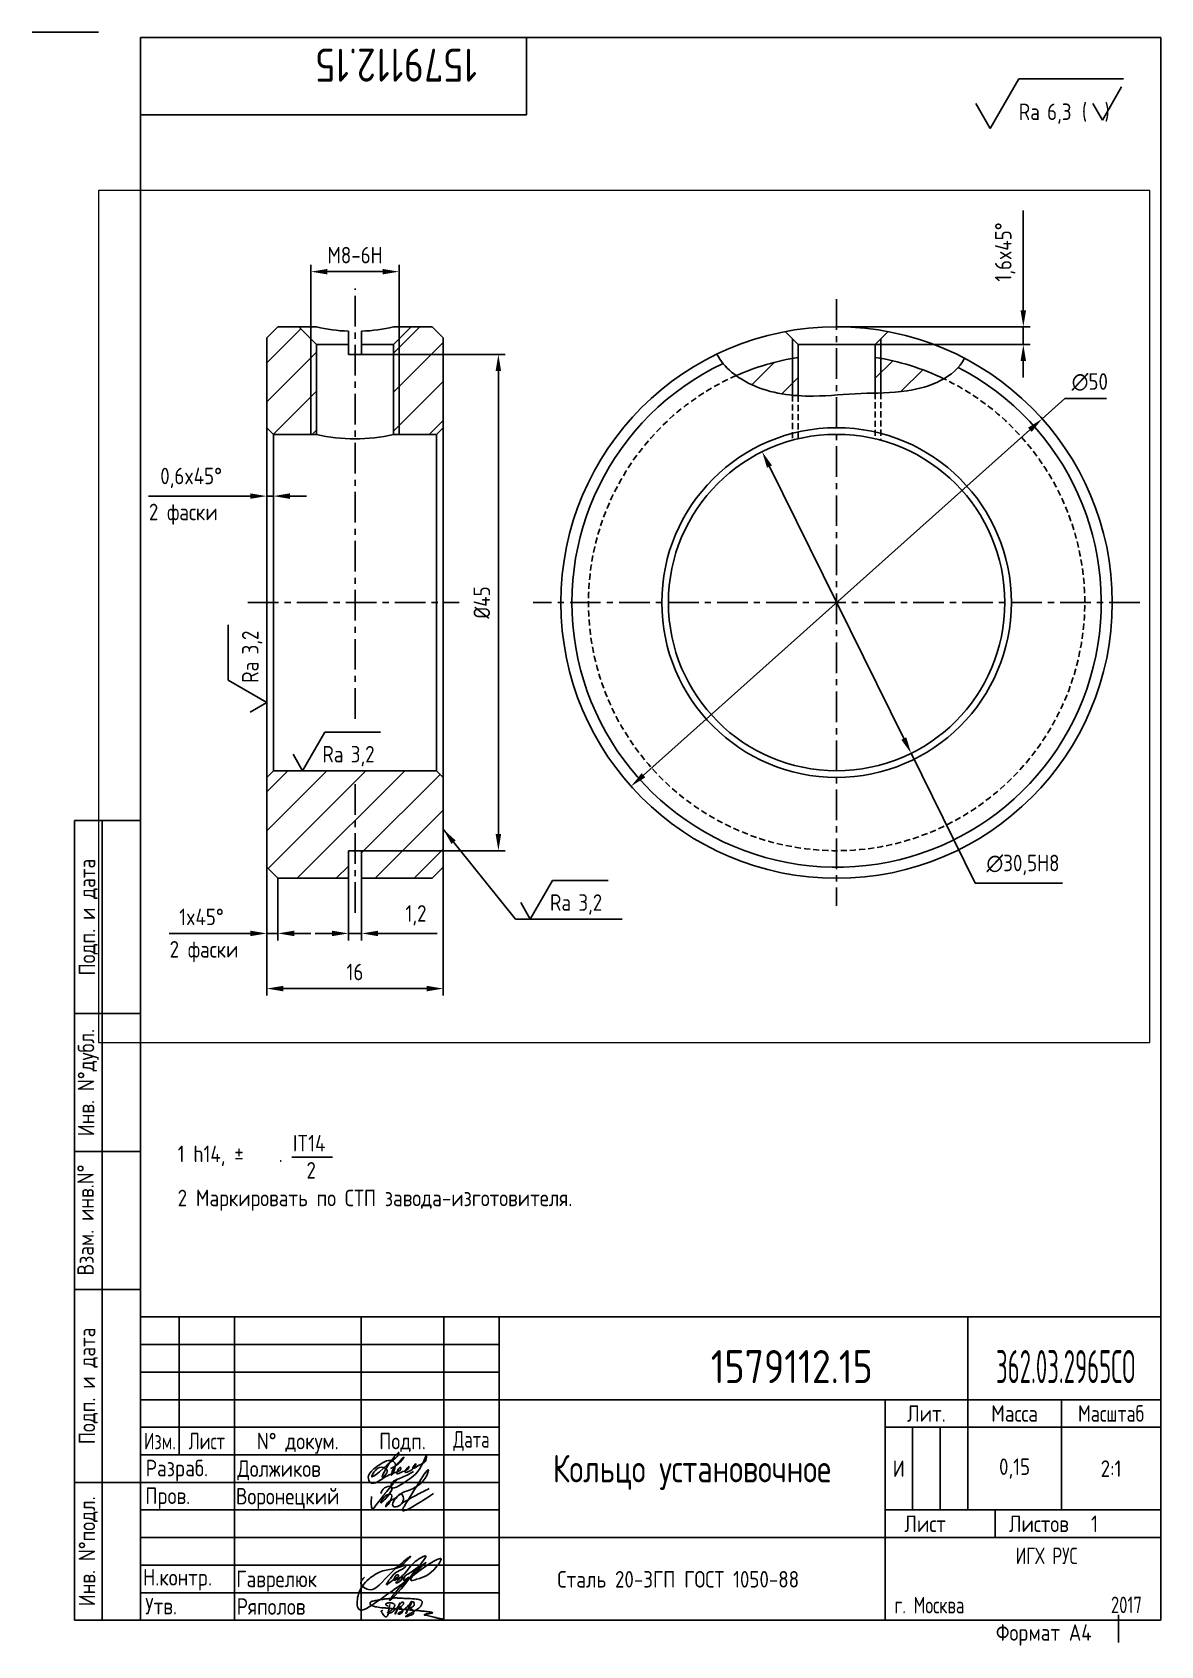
# Paper-space layout 'A4' of a CAD drawing. Header units: millimetres. Extents: x 8 to 213, y -1 to 292.
# The model-space entities are those that its viewports show. They can reach past a viewport. Long polylines and large blocks are cut down to what shows.
import ezdxf
from ezdxf.enums import TextEntityAlignment as Align

# ---------------------------------------------------------------- set-up
doc = ezdxf.new("R2010")
doc.units = ezdxf.units.MM
doc.header["$LTSCALE"] = 0.7
doc.linetypes.add('CENTER', pattern=[50.8, 31.75, -6.35, 6.35, -6.35])
doc.linetypes.add('HIDDEN', pattern=[9.525, 6.35, -3.175])
for name, color, linetype in [('Bord', 1, 'Continuous'), ('Cen', 5, 'CENTER'), ('Cont', 6, 'Continuous'), ('Dim', 7, 'Continuous'), ('Hatch', 2, 'Continuous'), ('Hide', 2, 'HIDDEN'), ('Text', 3, 'Continuous'), ('Textb', 6, 'Continuous'), ('TEXTRUS', 3, 'Continuous')]:
    doc.layers.add(name, color=color, linetype=linetype)
doc.styles.add('Style1', font='romans.shx', dxfattribs={"width": 0.8})
doc.dimstyles.new('Lin05', dxfattribs={"dimscale": 0.5, "dimtxt": 3, "dimasz": 3, "dimexe": 1.25, "dimexo": 0, "dimgap": 1.5, "dimtad": 1, "dimtoh": 1, "dimdec": 1, "dimtxsty": 'Style1', "dimcen": 2.5, "dimclrt": 3, "dimadec": 0, "dimazin": 0, "dimtfac": 1, "dimtdec": 1, "dimtmove": 0, "dimatfit": 2, "dimldrblk": 'DOT', "dimfxl": 1, "dimarcsym": 0})
doc.dimstyles.new('LIN2_1', dxfattribs={"dimscale": 0.5, "dimtxt": 3, "dimasz": 3, "dimexe": 1.25, "dimexo": 0, "dimgap": 1.5, "dimtad": 1, "dimdec": 1, "dimtxsty": 'Style1', "dimcen": 2.5, "dimclrt": 3, "dimadec": 0, "dimazin": 0, "dimtfac": 1, "dimtdec": 1, "dimtmove": 0, "dimatfit": 3, "dimfxl": 1, "dimarcsym": 0})
pattern_1 = [(45, (96.94, 1.8462), (-1.767767, 1.767767), [])]

# ---------------------------------------------------------------- blocks, each defined once
blk = doc.blocks.new('A$C314368CF')
at = {"layer": 'Text'}
for q in [(7.18, 6), (1.98, 3)]:
    blk.add_line((3.72, 0), q, dxfattribs=at)
at = {"layer": 'Text', "style": 'Style1', "width": 0.8}
blk.add_text('(  )', height=3, dxfattribs=at).set_placement((0, 0))
blk = doc.blocks.new('sherISO_19')
at = {"layer": 'Cont'}
for p, q in [((-30.94, -16.46), (-25.74, -7.46)), ((-25.74, -7.46), (-6.73, -7.46)), ((-30.94, -16.46), (-33.54, -11.96))]:
    blk.add_line(p, q, dxfattribs=at)
blk.add_blockref('A$C314368CF', (-14.3, -14.96))
at = {"layer": 'Textb', "style": 'Style1', "width": 0.8}
blk.add_text('Ra', height=3, dxfattribs=at).set_placement((-25.74, -14.96))
blk.add_attdef('3,2', (-20.6, -14.96), '', height=3, dxfattribs=at)
blk = doc.blocks.new('A4')
at = {"layer": 'Bord'}
for p, q in [((20, 55), (85, 55)), ((20, 50), (85, 50)), ((20, 45), (85, 45)), ((160, 40), (160, 25)), ((165, 40), (165, 25)), ((20, 30), (85, 30)), ((20, 25), (85, 25)), ((20, 20), (85, 20)), ((20, 15), (85, 15)), ((20, 10), (85, 10))]:
    blk.add_line(p, q, dxfattribs=at)
at = {"layer": 'Cont'}
for p, q in [((205, 292), (20, 292)), ((20, 292), (20, 5)), ((90, 278), (90, 292)), ((205, 292), (205, 5)), ((20, 278), (90, 278)), ((8, 5), (8, 150)), ((8, 150), (20, 150)), ((13, 5), (13, 150)), ((8, 115), (20, 115)), ((20, 90), (8, 90)), ((20, 65), (8, 65)), ((205, 60), (20, 60)), ((20, 60), (205, 60)), ((27, 60), (27, 35)), ((37, 60), (37, 5)), ((60, 5), (60, 60)), ((75, 60), (75, 5)), ((85, 5), (85, 60)), ((170, 60), (170, 25)), ((85, 45), (205, 45)), ((155, 5), (155, 45)), ((187, 25), (187, 45)), ((20, 40), (85, 40)), ((205, 40), (155, 40)), ((85, 35), (20, 35)), ((20, 30), (8, 30)), ((155, 25), (205, 25)), ((175, 25), (175, 20)), ((205, 20), (85, 20)), ((20, 5), (8, 5)), ((205, 5), (20, 5))]:
    blk.add_line(p, q, dxfattribs=at)
at = {"layer": 'Text', "style": 'Style1', "width": 0.8}
for s, p in [('Подп. и дата', (10.5, 132.5)), ('Инв. N%%dдубл.', (10.5, 102.5)), ('Взам. инв.N%%d ', (10, 78.38)), ('Подп. и дата', (10.5, 47.5)), ('Инв. N%%dподл.', (10.5, 17.5))]:
    blk.add_text(s, height=3, rotation=90, dxfattribs=at).set_placement(p, align=Align.MIDDLE)
at = {"layer": 'Text', "style": 'Style1'}
for s, width, p in [('Лит.', 0.8, (162.5, 42.5)), ('Масса', 0.8, (178.5, 42.5)), ('Масштаб', 0.75, (196, 42.5)), ('Изм.', 0.7, (23.5, 37.5)), ('Лист', 0.7, (32, 37.5)), ('N%%d докум.', 0.8, (48.5, 37.5)), ('Подп.', 0.8, (67.5, 37.5)), ('Лист', 0.8, (162.27, 22.5)), ('Листов', 0.8, (182.9, 22.5))]:
    blk.add_text(s, height=3, dxfattribs=dict(at, width=width)).set_placement(p, align=Align.MIDDLE_CENTER)
at = {"layer": 'Text', "style": 'Style1', "width": 0.7}
for s, p in [('Дата', (80, 37.5)), ('ИГХ РУС', (184.32, 16.69))]:
    blk.add_text(s, height=3, dxfattribs=at).set_placement(p, align=Align.MIDDLE)
at = {"layer": 'Text', "style": 'Style1'}
for s, width, p in [('Разpаб.', 0.8, (20.92, 31.1)), ('Пpов.', 0.8, (20.84, 26.08)), ('Н.контp.', 0.8, (20.44, 11.3)), ('Утв.', 0.8, (20.84, 6.06)), ('г. Москва', 0.7, (156.71, 6.25)), ('Фоpмат А4', 0.8, (175.11, 1.29))]:
    blk.add_text(s, height=3, dxfattribs=dict(at, width=width)).set_placement(p)
for tag, p, width in [('ФИО', (39, 31), 0.8), ('ФИО', (39, 26), 0.8), ('ГОСТ_СОРТАМЕНТА', (98.19, 14), 0.8), ('ФИО', (39, 11), 0.8), ('ФИО', (39, 6), 0.8), ('200', (192.85, 6.29), 0.7)]:
    blk.add_attdef(tag, p, '', height=3, dxfattribs=dict(at, width=width))
at = {"layer": 'Text', "style": 'Style1', "width": 0.8}
for tag, p in [('И', (157.49, 32.5)), ('700', (178.5, 32.5)), ('1:20', (196, 32.5))]:
    blk.add_attdef(tag, text='', height=3, dxfattribs=at).set_placement(p, align=Align.MIDDLE)
blk.add_attdef('Сборочный_чертеж', text='', height=3, dxfattribs=at).set_placement((120, 21.3), align=Align.CENTER)
for tag, p in [('1', (171.12, 22.5)), ('2', (193, 22.5))]:
    blk.add_attdef(tag, text='', height=3, dxfattribs=at).set_placement(p, align=Align.MIDDLE_CENTER)
blk.add_attdef('ЛИСТ', text='', height=3, dxfattribs=at).set_placement((85.99, 12.5), align=Align.MIDDLE_LEFT)
at = {"layer": 'Text', "style": 'Style1', "width": 0.7}
blk.add_attdef('%%OГОСТ_ТЕХ._ТРЕБОВАНИЙ', text='', height=3, dxfattribs=at).set_placement((98.19, 8), align=Align.BOTTOM_LEFT)
at = {"layer": 'Textb', "style": 'Style1', "width": 0.8}
blk.add_attdef('1234567', (81, 290), '', height=6, rotation=180, dxfattribs=at)
blk.add_attdef('1234567', (123.4, 48), '', height=6, dxfattribs=at)
for tag, height, p in [('123ХЯ', 6, (183.62, 48)), ('НАИМЕНОВАНИЕ', 5, (120, 30))]:
    blk.add_attdef(tag, text='', height=height, dxfattribs=at).set_placement(p, align=Align.CENTER)
blk = doc.blocks.new('A$C63F45750')
at = {"layer": 'Text'}
for points, knots in [([(3.17, 2.37), (3.12, 2.38), (3.04, 2.41), (2.94, 2.5), (2.85, 2.57), (2.79, 2.69), (2.87, 2.77), (2.99, 2.84), (3.16, 2.89), (3.36, 2.93), (3.6, 2.95), (3.82, 2.92), (4.05, 2.87), (4.25, 2.78), (4.45, 2.63), (4.46, 2.42), (4.38, 2.26), (4.28, 2.1), (4.17, 1.94), (4.03, 1.78), (3.89, 1.62), (3.75, 1.52), (3.63, 1.43), (3.49, 1.36), (3.35, 1.3), (3.24, 1.25), (3.16, 1.21), (3.12, 1.15), (3.19, 1.1), (3.27, 1.09), (3.4, 1.07), (3.55, 1.07), (3.72, 1.12), (3.92, 1.19), (4.1, 1.34), (4.26, 1.51), (4.44, 1.65), (4.59, 1.81), (4.74, 1.93), (4.84, 2.04), (4.93, 2.14), (5.07, 2.29), (5.19, 2.53), (5.28, 2.68), (5.35, 2.96), (5.23, 2.66), (5.2, 2.44), (5.04, 2.09), (4.95, 1.81), (4.86, 1.57), (4.75, 1.31), (4.67, 1.12), (4.46, 0.78), (4.62, 1.17), (4.71, 1.45), (4.88, 1.74), (5.01, 2), (5.08, 2.19), (5.19, 2.4), (5.32, 2.58), (5.4, 2.75), (5.52, 2.89), (5.65, 3.04), (5.85, 3.1), (6.02, 3.03), (6.08, 2.87), (6.03, 2.7), (5.9, 2.51), (5.7, 2.37), (5.55, 2.23), (5.4, 2.17), (5.31, 2.12), (5.12, 2.09), (5.35, 2.07), (5.48, 2), (5.64, 1.93), (5.75, 1.8), (5.85, 1.67), (5.89, 1.54), (5.89, 1.37), (5.8, 1.2), (5.63, 1.06), (5.41, 0.94), (5.23, 0.86), (5.02, 0.92), (5.13, 1.1), (5.28, 1.16), (5.44, 1.27), (5.61, 1.36), (5.74, 1.46), (5.86, 1.53), (5.95, 1.61), (6.05, 1.69), (6.15, 1.77), (6.28, 1.87), (6.46, 2.02), (6.65, 2.19), (6.83, 2.37), (6.98, 2.49), (7.11, 2.61), (7.2, 2.74), (7.32, 2.84), (7.42, 2.97), (7.48, 3.08), (7.48, 3.27), (7.34, 3.08), (7.28, 2.94), (7.18, 2.69), (7.1, 2.46), (7, 2.22), (6.93, 1.98), (6.83, 1.78), (6.73, 1.55), (6.67, 1.34), (6.6, 1.14), (6.56, 1.03), (6.39, 0.99), (6.62, 1.33), (6.75, 1.54), (6.93, 1.87), (7.05, 2.08), (7.18, 2.32), (7.33, 2.6), (7.47, 2.89), (7.6, 3.07), (7.79, 3.18), (7.95, 3.01), (8, 2.81), (7.99, 2.62), (7.94, 2.46), (7.83, 2.33), (7.69, 2.22), (7.53, 2.11), (7.37, 2.03), (7.21, 1.99), (7.11, 1.97), (6.89, 1.98), (7.07, 1.94), (7.15, 1.9), (7.27, 1.88), (7.39, 1.84), (7.52, 1.81), (7.62, 1.72), (7.7, 1.62), (7.78, 1.51), (7.83, 1.39), (7.87, 1.26), (7.88, 1.13), (7.86, 0.99), (7.75, 0.88), (7.6, 0.77), (7.4, 0.73), (7.19, 0.66), (6.97, 0.55), (6.71, 0.48), (6.57, 0.44), (6.42, 0.42), (6.52, 0.58), (6.61, 0.64), (6.81, 0.78), (7.06, 0.89), (7.33, 1.04), (7.55, 1.16), (7.7, 1.24), (7.84, 1.32), (7.99, 1.43), (8.21, 1.58), (8.48, 1.76), (8.74, 1.95), (8.97, 2.12), (9.1, 2.29), (9.23, 2.44), (9.3, 2.6), (9.37, 2.74), (9.42, 2.92), (9.45, 3.13), (9.21, 3.48), (8.67, 3.59), (8.09, 3.63), (7.57, 3.66), (7.06, 3.74), (6.57, 3.75), (6.09, 3.74), (5.67, 3.78), (5.28, 3.78), (4.96, 3.81), (4.65, 3.83), (4.31, 3.82), (3.97, 3.79), (3.61, 3.74), (3.22, 3.67), (2.86, 3.66), (2.53, 3.61), (2.18, 3.52), (1.78, 3.54), (1.38, 3.37), (0.96, 3.35), (0.58, 3.24), (0.25, 3.19), (0.03, 3.06), (-0.03, 2.83), (0.02, 2.6), (0.26, 2.38), (0.59, 2.33), (1, 2.2), (1.48, 2.15), (1.93, 2.05), (2.35, 2.02), (2.72, 2.01), (3.11, 1.94), (3.68, 1.94), (4.25, 1.83), (4.91, 1.87), (5.53, 1.76), (6.13, 1.72), (6.73, 1.71), (7.32, 1.62), (7.99, 1.55), (8.64, 1.54), (9.16, 1.46), (9.61, 1.42), (10.03, 1.4), (10.41, 1.32), (10.73, 1.29), (11.01, 1.24), (11.18, 1.23), (11.42, 1.14), (11.18, 1.06), (11.01, 1.03), (10.71, 0.98), (10.37, 0.92), (10.1, 0.91), (9.65, 0.75), (10.22, 0.67), (10.54, 0.59), (11.08, 0.47), (11.61, 0.35), (12.17, 0.15), (12.64, 0.08), (12.98, 0.03), (13.11, 0.01), (13.18, 0)], [0, 0, 0, 0, 0.153866, 0.270441, 0.388867, 0.510533, 0.592156, 0.71333, 0.90842, 1.11344, 1.349254, 1.61246, 1.782219, 2.047249, 2.291879, 2.451528, 2.651081, 2.806158, 3.017979, 3.227348, 3.462381, 3.633009, 3.75766, 3.920516, 4.080796, 4.214529, 4.291786, 4.349969, 4.397594, 4.50822, 4.594826, 4.799244, 4.954392, 5.128468, 5.437537, 5.632649, 5.842485, 6.094987, 6.293219, 6.410959, 6.551192, 6.687808, 7.022147, 7.294342, 7.425356, 7.52079, 7.946481, 8.313051, 8.59833, 8.833695, 9.090496, 9.427695, 9.601191, 9.883219, 10.093306, 10.673943, 10.798776, 10.974628, 11.287247, 11.486184, 11.648652, 11.848902, 12.027194, 12.25348, 12.40059, 12.537783, 12.716293, 12.91523, 13.208551, 13.438489, 13.549668, 13.67779, 13.77127, 13.930001, 14.029091, 14.272112, 14.434836, 14.547084, 14.739051, 14.830983, 15.061241, 15.268922, 15.500489, 15.788979, 15.879568, 16.024283, 16.221854, 16.418714, 16.593102, 16.783247, 16.91018, 17.018213, 17.135263, 17.278205, 17.430482, 17.620087, 17.979626, 18.191789, 18.388716, 18.565718, 18.714854, 18.857929, 19.039974, 19.171375, 19.283034, 19.400085, 19.618058, 19.882245, 20.150781, 20.377854, 20.649532, 20.89723, 21.042543, 21.40016, 21.557817, 21.667145, 21.752781, 21.926256, 22.412297, 22.813145, 22.961412, 23.171289, 23.607257, 23.940428, 24.110007, 24.291214, 24.48084, 24.697609, 24.904078, 25.034245, 25.218018, 25.407651, 25.573473, 25.787447, 25.930292, 26.051316, 26.18846, 26.285312, 26.406799, 26.52425, 26.630463, 26.793722, 26.898606, 27.029313, 27.171012, 27.314101, 27.419918, 27.580557, 27.709367, 27.829268, 28.024364, 28.266961, 28.41242, 28.705761, 28.989137, 29.187748, 29.233768, 29.332802, 29.529535, 29.667094, 30.039923, 30.332117, 30.61061, 30.769982, 30.856778, 31.109923, 31.313488, 31.656425, 32.066331, 32.296628, 32.49714, 32.710276, 32.891468, 33.014834, 33.177747, 33.444503, 33.618009, 34.409008, 34.914636, 35.419802, 35.95397, 36.458179, 36.88069, 37.388403, 37.738353, 38.034261, 38.353468, 38.693154, 39.037638, 39.391136, 39.787481, 40.203773, 40.488977, 40.784975, 41.26625, 41.668005, 42.070065, 42.499388, 42.869834, 43.079573, 43.213439, 43.554591, 43.717296, 44.153724, 44.506336, 45.019111, 45.587859, 45.90191, 46.270392, 46.703958, 47.093115, 47.952647, 48.44014, 49.079253, 49.808223, 50.268654, 50.851051, 51.604831, 52.298429, 52.776925, 53.1907, 53.661988, 54.042386, 54.348524, 54.616841, 54.853814, 54.983777, 55.126096, 55.333328, 55.613101, 56.008732, 56.315809, 56.59982, 56.87931, 57.399251, 57.889617, 58.432507, 59.066698, 59.660314, 59.862668, 60.07277, 60.07277, 60.07277, 60.07277]), ([(2.31, 1.53), (2.26, 1.52), (2.17, 1.51), (2.06, 1.48), (1.93, 1.38), (2.07, 1.25), (2.14, 1.11), (2.26, 0.93), (2.39, 0.72), (2.57, 0.54), (2.71, 0.44), (2.86, 0.4), (3.02, 0.43), (3.14, 0.54), (3.21, 0.79), (3.25, 1.07), (3.31, 1.4), (3.35, 1.67), (3.38, 1.92), (3.47, 2.19), (3.5, 2.43), (3.54, 2.59), (3.56, 2.64)], [0, 0, 0, 0, 0.15847, 0.269731, 0.363591, 0.555514, 0.688037, 0.848606, 1.204359, 1.433632, 1.58673, 1.729549, 1.880686, 2.057874, 2.19169, 2.63505, 2.928153, 3.184121, 3.441863, 3.696117, 4.025873, 4.178055, 4.178055, 4.178055, 4.178055])]:
    blk.add_open_spline(points, degree=3, knots=knots, dxfattribs=at)
blk = doc.blocks.new('*D3')
at = {"layer": 'Defpoints', "color": 0, "transparency": 16777216}
for p in [(418.16, 233.92), (418.16, 188.92), (430.56, 188.92)]:
    blk.add_point(p, dxfattribs=at)
at = {"layer": 'Dim', "color": 0, "lineweight": -2, "transparency": 16777216}
for p, q in [((418.16, 233.92), (431.19, 233.92)), ((430.56, 232.42), (430.56, 190.42)), ((418.16, 188.92), (431.19, 188.92))]:
    blk.add_line(p, q, dxfattribs=at)
at = {"layer": 'Dim', "color": 0, "transparency": 16777216}
for points in [[(430.31, 232.42), (430.81, 232.42), (430.56, 233.92)], [(430.31, 190.42), (430.81, 190.42), (430.56, 188.92)]]:
    blk.add_solid(points, dxfattribs=at)
at = {"layer": 'Dim', "color": 3, "transparency": 16777216, "insert": (429.06, 211.42), "char_height": 1.5, "attachment_point": 5, "rotation": 90, "style": 'Style1'}
blk.add_mtext('%%c45', dxfattribs=at)
blk = doc.blocks.new('*D4')
at = {"layer": 'Defpoints', "color": 0, "transparency": 16777216}
for p in [(421.56, 241.42), (413.56, 235.32), (421.56, 235.32)]:
    blk.add_point(p, dxfattribs=at)
at = {"layer": 'Dim', "color": 0, "lineweight": -2, "transparency": 16777216}
for p, q in [((413.56, 235.32), (413.56, 242.04)), ((415.06, 241.42), (420.06, 241.42)), ((421.56, 235.32), (421.56, 242.04))]:
    blk.add_line(p, q, dxfattribs=at)
at = {"layer": 'Dim', "color": 0, "transparency": 16777216}
for points in [[(415.06, 241.67), (415.06, 241.17), (413.56, 241.42)], [(420.06, 241.67), (420.06, 241.17), (421.56, 241.42)]]:
    blk.add_solid(points, dxfattribs=at)
at = {"layer": 'Dim', "color": 3, "transparency": 16777216, "insert": (417.56, 242.92), "char_height": 1.5, "attachment_point": 5, "style": 'Style1'}
blk.add_mtext('M8-6H', dxfattribs=at)
blk = doc.blocks.new('*D5')
at = {"layer": 'Defpoints', "color": 0, "transparency": 16777216}
for p in [(416.96, 186.42), (418.16, 186.42), (418.16, 181.42)]:
    blk.add_point(p, dxfattribs=at)
at = {"layer": 'Dim', "color": 0, "lineweight": -2, "transparency": 16777216}
for p, q in [((416.96, 186.42), (416.96, 180.79)), ((418.16, 186.42), (418.16, 180.79)), ((415.46, 181.42), (413.96, 181.42)), ((416.96, 181.42), (418.16, 181.42)), ((419.66, 181.42), (425.01, 181.42))]:
    blk.add_line(p, q, dxfattribs=at)
at = {"layer": 'Dim', "color": 0, "transparency": 16777216}
for points in [[(415.46, 181.67), (415.46, 181.17), (416.96, 181.42)], [(419.66, 181.67), (419.66, 181.17), (418.16, 181.42)]]:
    blk.add_solid(points, dxfattribs=at)
at = {"layer": 'Dim', "color": 3, "transparency": 16777216, "insert": (423.09, 183.06), "char_height": 1.5, "attachment_point": 5, "style": 'Style1'}
blk.add_mtext('1,2', dxfattribs=at)
blk = doc.blocks.new('*D6')
at = {"layer": 'Defpoints', "color": 0, "transparency": 16777216}
for p in [(425.56, 187.42), (409.56, 181.42), (425.56, 176.42)]:
    blk.add_point(p, dxfattribs=at)
at = {"layer": 'Dim', "color": 0, "lineweight": -2, "transparency": 16777216}
for p, q in [((425.56, 187.42), (425.56, 175.79)), ((409.56, 181.42), (409.56, 175.79)), ((411.06, 176.42), (424.06, 176.42))]:
    blk.add_line(p, q, dxfattribs=at)
at = {"layer": 'Dim', "color": 0, "transparency": 16777216}
for points in [[(411.06, 176.67), (411.06, 176.17), (409.56, 176.42)], [(424.06, 176.67), (424.06, 176.17), (425.56, 176.42)]]:
    blk.add_solid(points, dxfattribs=at)
at = {"layer": 'Dim', "color": 3, "transparency": 16777216, "insert": (417.56, 177.92), "char_height": 1.5, "attachment_point": 5, "style": 'Style1'}
blk.add_mtext('16', dxfattribs=at)
blk = doc.blocks.new('*D7')
at = {"layer": 'Defpoints', "color": 0, "transparency": 16777216}
for p in [(409.56, 223.48), (410.16, 223.48), (409.56, 221.07)]:
    blk.add_point(p, dxfattribs=at)
at = {"layer": 'Dim', "color": 0, "lineweight": -2, "transparency": 16777216}
for p, q in [((409.56, 223.48), (409.56, 220.45)), ((410.16, 223.48), (410.16, 220.45)), ((408.06, 221.07), (398.84, 221.07)), ((410.16, 221.07), (409.56, 221.07)), ((411.66, 221.07), (413.16, 221.07))]:
    blk.add_line(p, q, dxfattribs=at)
at = {"layer": 'Dim', "color": 0, "transparency": 16777216}
for points in [[(408.06, 221.32), (408.06, 220.82), (409.56, 221.07)], [(411.66, 221.32), (411.66, 220.82), (410.16, 221.07)]]:
    blk.add_solid(points, dxfattribs=at)
at = {"layer": 'Dim', "color": 3, "transparency": 16777216, "insert": (402.7, 222.72), "char_height": 1.5, "attachment_point": 5, "style": 'Style1'}
blk.add_mtext('0,6x45°', dxfattribs=at)
blk = doc.blocks.new('sherISO_04')
at = {"layer": 'Text'}
blk.add_line((4.04, 7), (14.12, 7), dxfattribs=at)
blk.add_lwpolyline([(-1.73, 3), (0, 0), (4.04, 7)], dxfattribs=at)
at = {"layer": 'Text', "style": 'Style1', "width": 0.8}
blk.add_text('Ra', height=3, dxfattribs=at).set_placement((3.58, 1.5))
blk.add_attdef('3,2', (8.73, 1.5), '', height=3, dxfattribs=at)
blk = doc.blocks.new('*D9')
at = {"layer": 'Defpoints', "color": 0, "transparency": 16777216}
for p in [(409.56, 187.42), (410.56, 186.42), (409.56, 181.42)]:
    blk.add_point(p, dxfattribs=at)
at = {"layer": 'Dim', "color": 0, "lineweight": -2, "transparency": 16777216}
for p, q in [((409.56, 187.42), (409.56, 180.79)), ((410.56, 186.42), (410.56, 180.79)), ((408.06, 181.42), (400.72, 181.42)), ((410.56, 181.42), (409.56, 181.42)), ((412.06, 181.42), (413.56, 181.42))]:
    blk.add_line(p, q, dxfattribs=at)
at = {"layer": 'Dim', "color": 0, "transparency": 16777216}
for points in [[(408.06, 181.67), (408.06, 181.17), (409.56, 181.42)], [(412.06, 181.67), (412.06, 181.17), (410.56, 181.42)]]:
    blk.add_solid(points, dxfattribs=at)
at = {"layer": 'Dim', "color": 3, "transparency": 16777216, "insert": (403.64, 182.92), "char_height": 1.5, "attachment_point": 5, "style": 'Style1'}
blk.add_mtext('1x45°', dxfattribs=at)
blk = doc.blocks.new('*D10')
at = {"layer": 'Defpoints', "color": 0, "transparency": 16777216}
for p in [(461.23, 236.42), (478.16, 236.42), (464.73, 234.82)]:
    blk.add_point(p, dxfattribs=at)
at = {"layer": 'Dim', "color": 0, "lineweight": -2, "transparency": 16777216}
for p, q in [((478.16, 237.92), (478.16, 246.98)), ((461.23, 236.42), (478.78, 236.42)), ((478.16, 234.82), (478.16, 236.42)), ((464.73, 234.82), (478.78, 234.82)), ((478.16, 233.32), (478.16, 231.82))]:
    blk.add_line(p, q, dxfattribs=at)
at = {"layer": 'Dim', "color": 0, "transparency": 16777216}
for points in [[(477.91, 237.92), (478.41, 237.92), (478.16, 236.42)], [(477.91, 233.32), (478.41, 233.32), (478.16, 234.82)]]:
    blk.add_solid(points, dxfattribs=at)
at = {"layer": 'Dim', "color": 3, "transparency": 16777216, "insert": (476.52, 243.2), "char_height": 1.5, "attachment_point": 5, "rotation": 90, "style": 'Style1'}
blk.add_mtext('1,6x45°', dxfattribs=at)
blk = doc.blocks.new('*D12')
at = {"layer": 'Defpoints', "color": 0, "transparency": 16777216}
for p in [(454.48, 225.09), (467.99, 197.75)]:
    blk.add_point(p, dxfattribs=at)
at = {"layer": 'Dim', "color": 0, "lineweight": -2, "transparency": 16777216}
for p, q in [((455.14, 223.75), (467.33, 199.09)), ((467.99, 197.75), (473.8, 185.98)), ((473.8, 185.98), (481.7, 185.98))]:
    blk.add_line(p, q, dxfattribs=at)
at = {"layer": 'Dim', "color": 0, "transparency": 16777216}
for points in [[(455.37, 223.86), (454.92, 223.64), (454.48, 225.09)], [(467.55, 199.2), (467.1, 198.98), (467.99, 197.75)]]:
    blk.add_solid(points, dxfattribs=at)
at = {"layer": 'Dim', "color": 3, "transparency": 16777216, "insert": (478.13, 187.63), "char_height": 1.5, "attachment_point": 5, "style": 'Style1'}
blk.add_mtext('∅30,5H8', dxfattribs=at)
blk = doc.blocks.new('_Dot')
at = {"color": 0, "linetype": 'ByBlock', "lineweight": -2}
blk.add_line((-0.5, 0), (-1, 0), dxfattribs=at)
at = {"color": 0, "linetype": 'ByBlock', "const_width": 0.5}
blk.add_lwpolyline([(-0.25, 0, 1), (0.25, 0, 1)], format="xyb", close=True, dxfattribs=at)
blk = doc.blocks.new('*D13')
at = {"layer": 'Defpoints', "color": 0, "transparency": 16777216}
for p in [(479.87, 228.08), (442.59, 194.76)]:
    blk.add_point(p, dxfattribs=at)
at = {"layer": 'Dim', "color": 0, "lineweight": -2, "transparency": 16777216}
for p, q in [((479.87, 228.08), (481.93, 229.91)), ((481.93, 229.91), (485.71, 229.91)), ((443.71, 195.76), (478.76, 227.08))]:
    blk.add_line(p, q, dxfattribs=at)
at = {"layer": 'Dim', "color": 0, "transparency": 16777216}
for points in [[(478.59, 227.27), (478.92, 226.89), (479.87, 228.08)], [(443.55, 195.95), (443.88, 195.57), (442.59, 194.76)]]:
    blk.add_solid(points, dxfattribs=at)
at = {"layer": 'Dim', "color": 3, "transparency": 16777216, "insert": (484.19, 231.41), "char_height": 1.5, "attachment_point": 5, "style": 'Style1'}
blk.add_mtext('∅50', dxfattribs=at)

msp = doc.modelspace()

# ---------------------------------------------------------------- hatches: boundary and pattern name
at = {"layer": 'Hatch'}
h = msp.add_hatch(dxfattribs=at)
h.set_pattern_fill('ANSI31', color=256, scale=0.787402, style=0)
h.set_pattern_definition(pattern_1)
h.paths.add_polyline_path([(413.56, 235.32), (412.46, 236.42), (410.56, 236.42), (409.56, 235.42), (409.56, 227.27), (410.16, 226.67), (413.56, 226.67)])
h.paths.add_polyline_path([(414.06, 234.82), (413.56, 235.32), (413.56, 226.67), (414.06, 226.67)])
h.paths.add_polyline_path([(421.56, 235.32), (421.06, 234.82), (421.06, 226.67), (421.56, 226.67)])
h.paths.add_polyline_path([(421.56, 226.67), (424.96, 226.67), (425.56, 227.27), (425.56, 235.42), (424.56, 236.42), (422.66, 236.42), (421.56, 235.32)])
h = msp.add_hatch(dxfattribs=at)
h.set_pattern_fill('ANSI31', color=256, scale=0.787402, style=0)
h.set_pattern_definition(pattern_1)
edge = h.paths.add_edge_path()
edge.add_spline(control_points=[(452.12, 231.99), (452.56, 231.68), (454.18, 230.74), (455.96, 230.34), (457.23, 230.21)], knot_values=[2.611281, 2.611281, 2.611281, 2.611281, 4.18426, 8.00725, 8.00725, 8.00725, 8.00725], degree=3, periodic=0)
edge.add_line((457.23, 230.21), (457.23, 233.56))
edge.add_arc((461.23, 211.42), 22.5, 100.2403, 113.8905)
edge = h.paths.add_edge_path()
edge.add_arc((461.23, 211.42), 22.5, 98.949, 100.2403)
edge.add_line((457.23, 233.56), (457.23, 230.21))
edge.add_spline(control_points=[(457.23, 230.21), (457.4, 230.2), (457.57, 230.18), (457.73, 230.17)], knot_values=[8.00725, 8.00725, 8.00725, 8.00725, 8.505418, 8.505418, 8.505418, 8.505418], degree=3, periodic=0)
edge.add_line((457.73, 230.17), (457.73, 233.65))
edge = h.paths.add_edge_path()
edge.add_spline(control_points=[(464.73, 230.41), (464.9, 230.42), (465.07, 230.42), (465.23, 230.43)], knot_values=[15.522419, 15.522419, 15.522419, 15.522419, 16.029134, 16.029134, 16.029134, 16.029134], degree=3, periodic=0)
edge.add_line((465.23, 230.43), (465.23, 233.56))
edge.add_arc((461.23, 211.42), 22.5, 79.7597, 81.051)
edge.add_line((464.73, 233.65), (464.73, 230.41))
edge = h.paths.add_edge_path()
edge.add_spline(control_points=[(465.23, 230.43), (466.01, 230.45), (467.91, 230.55), (469.97, 231.13), (470.96, 231.71)], knot_values=[16.029134, 16.029134, 16.029134, 16.029134, 18.387877, 21.71285, 21.71285, 21.71285, 21.71285], degree=3, periodic=0)
edge.add_arc((461.23, 211.42), 22.5, 64.3749, 79.7597)
edge.add_line((465.23, 233.56), (465.23, 230.43))
h = msp.add_hatch(dxfattribs=at)
h.set_pattern_fill('ANSI31', color=256, scale=0.787402, style=0)
h.set_pattern_definition(pattern_1)
h.paths.add_polyline_path([(416.96, 188.92), (418.16, 188.92), (418.16, 186.42), (424.56, 186.42), (425.56, 187.42), (425.56, 195.57), (424.96, 196.17), (410.16, 196.17), (409.56, 195.57), (409.56, 187.42), (410.56, 186.42), (416.96, 186.42)])

# ---------------------------------------------------------------- linework, layer by layer
at = {"color": 1, "linetype": 'Continuous'}
msp.add_open_spline([(450.38, 233.94), (451.02, 232.7), (453.87, 230.53), (458.67, 229.94), (463.42, 230.47), (468.11, 230.34), (471.94, 231.78), (472.82, 233.57)], degree=3, knots=[0, 0, 0, 0, 4.18426, 9.885671, 14.216727, 18.387877, 24.375797, 24.375797, 24.375797, 24.375797], dxfattribs=at)
at = {"layer": 'Bord'}
for p, q in [((413.56, 235.32), (413.56, 226.67)), ((421.56, 235.32), (421.56, 226.67)), ((457.23, 230.21), (457.23, 235.32)), ((465.23, 230.43), (465.23, 235.32))]:
    msp.add_line(p, q, dxfattribs=at)
at = {"layer": 'Cen', "linetype": 'CENTER', "ltscale": 0.5}
for p, q in [((417.56, 200.89), (417.56, 239.9)), ((461.23, 238.92), (461.23, 183.92)), ((407.84, 211.42), (427.01, 211.42)), ((488.73, 211.42), (433.73, 211.42)), ((417.56, 183.28), (417.56, 195.09))]:
    msp.add_line(p, q, dxfattribs=at)
at = {"layer": 'Cont'}
for p, q in [((409.56, 235.42), (410.56, 236.42)), ((410.56, 236.42), (414.06, 236.42)), ((414.06, 234.82), (412.46, 236.42)), ((416.96, 233.92), (416.96, 236.02)), ((418.16, 233.92), (418.16, 236.02)), ((421.06, 234.82), (422.66, 236.42)), ((421.06, 236.42), (424.56, 236.42)), ((425.56, 235.42), (424.56, 236.42)), ((457.73, 234.82), (456.57, 235.98)), ((464.73, 234.82), (465.9, 235.98)), ((409.56, 187.42), (409.56, 235.42)), ((414.06, 234.82), (416.96, 234.82)), ((414.06, 234.82), (414.06, 226.67)), ((418.16, 234.82), (421.06, 234.82)), ((421.06, 234.82), (421.06, 226.67)), ((425.56, 235.42), (425.56, 187.42)), ((457.73, 234.82), (464.73, 234.82)), ((457.73, 230.17), (457.73, 234.82)), ((464.73, 230.41), (464.73, 234.82)), ((416.96, 233.92), (418.16, 233.92)), ((410.16, 226.67), (409.56, 227.27)), ((424.96, 226.67), (425.56, 227.27)), ((410.16, 226.67), (414.06, 226.67)), ((410.16, 226.67), (410.16, 196.17)), ((421.06, 226.67), (424.96, 226.67)), ((424.96, 226.67), (424.96, 196.17)), ((410.16, 196.17), (409.56, 195.57)), ((410.16, 196.17), (424.96, 196.17)), ((424.96, 196.17), (425.56, 195.57)), ((416.96, 188.92), (416.96, 186.42)), ((416.96, 188.92), (418.16, 188.92)), ((418.16, 188.92), (418.16, 186.42)), ((410.56, 186.42), (409.56, 187.42)), ((424.56, 186.42), (425.56, 187.42)), ((416.96, 186.42), (410.56, 186.42)), ((424.56, 186.42), (418.16, 186.42))]:
    msp.add_line(p, q, dxfattribs=at)
for radius in [25, 15.85, 15.25]:
    msp.add_circle((461.23, 211.42), radius, dxfattribs=at)
for centre, radius, start, end in [((417.56, 251.26), 15.25, 256.7319, 267.7452), ((417.56, 251.26), 15.25, 272.2548, 283.2681), ((461.23, 211.42), 24, 115.4157, 62.6582), ((461.23, 211.42), 22.5, 98.949, 113.8905), ((461.23, 211.42), 22.5, 64.3749, 81.051), ((417.56, 241.51), 15.25, 256.7319, 283.2681)]:
    msp.add_arc(centre, radius, start, end, dxfattribs=at)
at = {"layer": 'Hide', "ltscale": 0.5}
for p, q in [((457.23, 230.21), (457.23, 226.14)), ((457.73, 230.17), (457.73, 226.26)), ((464.73, 230.41), (464.73, 226.26)), ((465.23, 230.43), (465.23, 226.14))]:
    msp.add_line(p, q, dxfattribs=at)
msp.add_arc((461.23, 211.42), 22.5, 113.8905, 64.3749, dxfattribs=at)

# ---------------------------------------------------------------- block references
at = {"layer": 'Cont', "xscale": 0.5, "yscale": 0.5, "zscale": 0.5, "rotation": 90}
msp.add_blockref('sherISO_04', (409.56, 202.35), dxfattribs=at).add_auto_attribs({'3,2': '3,2'})
at = {"layer": 'Cont', "xscale": 0.5, "yscale": 0.5, "zscale": 0.5}
for p in [(412.81, 196.17), (433.45, 182.72)]:
    msp.add_blockref('sherISO_04', p, dxfattribs=at).add_auto_attribs({'3,2': '3,2'})

# ---------------------------------------------------------------- texts
at = {"layer": 'Text', "style": 'Style1', "width": 0.8}
for p in [(398.87, 218.88), (400.75, 179.23)]:
    msp.add_text('2 фаски', height=1.5, dxfattribs=at).set_placement(p)

# ---------------------------------------------------------------- dimensions: what is measured, and where the dimension line sits
at = {"layer": 'Dim'}
for base, p1, p2, text, picture, middle in [((478.16, 236.42), (464.73, 234.82), (461.23, 236.42), '<>x45°', '*D10', (476.52, 243.2)), ((430.56, 188.92), (418.16, 233.92), (418.16, 188.92), '%%c<>', '*D3', (429.06, 211.42))]:
    dim = msp.add_linear_dim(base=base, p1=p1, p2=p2, angle=90, text=text, dimstyle='LIN2_1', dxfattribs=at)
    dim.commit()
    dim.dimension.update_dxf_attribs({"geometry": picture, "text_midpoint": middle})
for base, p1, p2, text, picture, middle in [((421.56, 241.42), (413.56, 235.32), (421.56, 235.32), 'M<>-6H', '*D4', (417.56, 242.92)), ((409.56, 221.07), (410.16, 223.48), (409.56, 223.48), '<>x45°', '*D7', (402.7, 222.72)), ((409.56, 181.42), (410.56, 186.42), (409.56, 187.42), '<>x45°', '*D9', (403.64, 182.92))]:
    dim = msp.add_linear_dim(base=base, p1=p1, p2=p2, text=text, dimstyle='LIN2_1', dxfattribs=at)
    dim.commit()
    dim.dimension.update_dxf_attribs({"geometry": picture, "text_midpoint": middle})
dim = msp.add_diameter_dim_2p(p1=(442.59, 194.76), p2=(479.87, 228.08), dimstyle='Lin05', dxfattribs=at)
dim.commit()
dim.dimension.update_dxf_attribs({"geometry": '*D13', "text_midpoint": (484.19, 229.91), "dimtype": 163})
dim = msp.add_diameter_dim_2p(p1=(454.48, 225.09), p2=(467.99, 197.75), text='<>H8', dimstyle='Lin05', dxfattribs=at)
dim.commit()
dim.dimension.update_dxf_attribs({"geometry": '*D12', "text_midpoint": (478.13, 185.98), "dimtype": 163})
for base, p1, p2, picture, middle in [((425.56, 176.42), (409.56, 181.42), (425.56, 187.42), '*D6', (417.56, 177.92)), ((418.16, 181.42), (416.96, 186.42), (418.16, 186.42), '*D5', (423.09, 183.06))]:
    dim = msp.add_linear_dim(base=base, p1=p1, p2=p2, dimstyle='LIN2_1', dxfattribs=at)
    dim.commit()
    dim.dimension.update_dxf_attribs({"geometry": picture, "text_midpoint": middle})

# ---------------------------------------------------------------- leaders
msp.add_leader([(425.56, 190.86), (432.1, 182.72), (441.8, 182.72)], dimstyle='LIN2_1', dxfattribs=at)

psp = doc.layouts.new('A4')

# ---------------------------------------------------------------- linework, layer by layer
at = {"layer": 'Defpoints'}
for p, q in [((20, 292), (8, 292)), ((205, 5), (205, 0))]:
    psp.add_line(p, q, dxfattribs=at)
at = {"layer": 'Text'}
psp.add_line((55.1, 88.02), (62.46, 88.02), dxfattribs=at)
for points, knots in [([(77.14, 31), (76.38, 30.58), (75.06, 29.86), (73.19, 29.27), (72.87, 27.34), (77.79, 30.45), (78.12, 31.05), (79.53, 34.08), (79.5, 32.65), (78.63, 32.52), (76.43, 31.05), (77.75, 32.8), (77.21, 31.28), (74.69, 30.18), (76.58, 32.35), (76.03, 31.15), (75.31, 31.18), (73.44, 29.94), (74.78, 32.2), (74.9, 31.1), (72.99, 30.66), (71.72, 29.83), (69.57, 28.48), (68.53, 30.21), (70.03, 31.63), (71.44, 32.59), (72.72, 33.23), (73.68, 32.81), (74.09, 31.82), (72.79, 29.51), (73.49, 31.8), (74.09, 32.25), (75.74, 34.06), (74.75, 32.61), (74.02, 32.07), (73.22, 31.67), (72.97, 31.55)], [0, 0, 0, 0, 2.703743, 4.672825, 5.02799, 7.955933, 13.437489, 13.883188, 14.189441, 16.413959, 17.478513, 18.47964, 18.959294, 20.910841, 22.003091, 22.470554, 23.533771, 24.710748, 26.01626, 26.201331, 27.488187, 30.382065, 32.258784, 33.069724, 35.439902, 37.010787, 38.612861, 39.32109, 39.818865, 41.83144, 42.782113, 44.494961, 45.867914, 46.467245, 48.290622, 49.101188, 49.101188, 49.101188, 49.101188]), ([(71.49, 30.22), (71.91, 31.14), (72.45, 32.32), (74.71, 34.89), (74.26, 33.72), (72.76, 32.69), (68.55, 28.58), (70.2, 31.33), (71.18, 32.01), (72.74, 31.32), (72.11, 30.51), (71.59, 29.82), (71.42, 30.09), (71.47, 30.17), (71.49, 30.22)], [0, 0, 0, 0, 4.062617, 5.226919, 5.800291, 6.663227, 11.774431, 12.938639, 14.11351, 15.354081, 16.396133, 16.918576, 17.03251, 17.182794, 17.182794, 17.182794, 17.182794]), ([(71.22, 27.03), (71.38, 27.41), (71.69, 28.16), (74.2, 28.71), (72.39, 26.27), (70.87, 24.93), (71.92, 26.93), (74.07, 27), (71.6, 23.7), (72.66, 25.91), (73.83, 25.81), (74.8, 27.31), (75.64, 25.93), (74.8, 24.6), (72.77, 24.59), (74.35, 27), (76.76, 27.67), (79.12, 28.95), (80.62, 33.38), (76.84, 26.85), (74.17, 22.71), (77.64, 24.98), (80.78, 27.03)], [0, 0, 0, 0, 1.213353, 2.399709, 5.497648, 5.861317, 7.611627, 8.43806, 10.837371, 11.583123, 13.461301, 14.534506, 15.162086, 17.217848, 17.944717, 20.123775, 21.948027, 26.460707, 27.144718, 34.52243, 35.159468, 41.304292, 41.304292, 41.304292, 41.304292]), ([(69.53, 26.47), (69.49, 26.02), (69.43, 25.36), (69.58, 23.82), (70.92, 25.72), (72.05, 27.15), (73.43, 28.76), (74.23, 29.7)], [0, 0, 0, 0, 1.523947, 2.237958, 3.351836, 5.856423, 9.374056, 9.374056, 9.374056, 9.374056]), ([(79.96, 27.92), (79.19, 27.53), (77.47, 26.66), (75.8, 25.7), (74.88, 25.18)], [0, 0, 0, 0, 2.587978, 5.77327, 5.77327, 5.77327, 5.77327]), ([(68.27, 11.84), (67.93, 11.53), (67.05, 10.73), (69.44, 8.86), (72.57, 12.12), (74.07, 13.74), (76.96, 15.96), (75.06, 13.88), (73.65, 13.36), (70.95, 12.97), (68.65, 11.31), (66.91, 9.27), (66.77, 4.75), (72.92, 9.12), (76.68, 11.72), (79.96, 14.43), (82.63, 15.56), (80.31, 12.22), (79.02, 11.91), (75.71, 10.85), (77.97, 13.28), (80.04, 15), (77.35, 13.19), (76.25, 11.09), (71.47, 5.96), (74.07, 9.45), (77.18, 12.67), (75.05, 10.86), (75.6, 12.19), (76.76, 12.72), (77.95, 13.58), (80.21, 16.43), (76.58, 14.32), (76.29, 13.01), (73.25, 10.41), (74.86, 11.1), (75.47, 12.33), (74.41, 11.55), (73.11, 11.02), (74.16, 12.67), (74.52, 11.95), (73.45, 11.49), (71.64, 9.73), (73.13, 11.97), (74.05, 12.93), (75.2, 13.25), (76.16, 14.28), (74.91, 13.8), (73.87, 13.4)], [0, 0, 0, 0, 1.17994, 3.087717, 5.863103, 12.338328, 12.854096, 14.088578, 16.834551, 19.302558, 21.570562, 25.210018, 27.650956, 31.348291, 40.129863, 44.562748, 45.223917, 46.979401, 51.214655, 52.099288, 55.323111, 56.227801, 58.471865, 60.028126, 65.752911, 68.466223, 71.038525, 71.934922, 72.780229, 73.495807, 76.028152, 77.999346, 80.11892, 83.1954, 85.334448, 86.270878, 87.060466, 88.110212, 88.803314, 89.989889, 90.197567, 90.706974, 92.884587, 94.19917, 96.055742, 97.375783, 97.753899, 99.636325, 99.636325, 99.636325, 99.636325])]:
    psp.add_open_spline(points, degree=3, knots=knots, dxfattribs=at)

# ---------------------------------------------------------------- block references
ref = psp.add_blockref('A4', (7.65, -0.96))
ref.add_attrib('ФИО', 'Должиков', (45.19, 30.04), dxfattribs={"layer": 'Text', "height": 3, "style": 'Style1', "width": 0.8})
ref.add_attrib('123ХЯ', '362.03.2965СО', dxfattribs={"layer": 'Textb', "height": 6, "style": 'Style1', "width": 0.48}).set_placement((195.41, 47.04), align=Align.CENTER)
ref.add_attrib('1234567', '1579112.15', (131.05, 47.04), dxfattribs={"layer": 'Textb', "height": 6, "style": 'Style1', "width": 0.8})
ref.add_attrib('НАИМЕНОВАНИЕ', 'Кольцо установочное', dxfattribs={"layer": 'Textb', "height": 5, "style": 'Style1', "width": 0.75}).set_placement((127.65, 29.04), align=Align.CENTER)
ref.add_attrib('И', 'И', dxfattribs={"layer": 'Text', "height": 3, "style": 'Style1', "width": 0.8}).set_placement((165.14, 31.54), align=Align.MIDDLE)
ref.add_attrib('700', '0,15', dxfattribs={"layer": 'Text', "height": 3, "style": 'Style1', "width": 0.8}).set_placement((186.15, 31.54), align=Align.MIDDLE)
ref.add_attrib('1:20', '2:1', dxfattribs={"layer": 'Text', "height": 3, "style": 'Style1', "width": 0.8}).set_placement((203.65, 31.54), align=Align.MIDDLE)
ref.add_attrib('2', '1', dxfattribs={"layer": 'Text', "height": 3, "style": 'Style1', "width": 0.8}).set_placement((200.65, 21.54), align=Align.MIDDLE_CENTER)
ref.add_attrib('200', '2017', (203.62, 5.33), dxfattribs={"layer": 'Text', "height": 3, "style": 'Style1', "width": 0.7})
ref.add_attrib('1234567', '1579112.15', (88.65, 289.04), dxfattribs={"layer": 'Textb', "height": 6, "rotation": 180, "style": 'Style1', "width": 0.8})
at = {"layer": 'Cont'}
psp.add_blockref('A$C63F45750', (69.29, 4.27), dxfattribs=at)
at = {"layer": 'Dim'}
psp.add_blockref('sherISO_19', (212.65, 291.04), dxfattribs=at).add_auto_attribs({'3,2': '6,3'})

# ---------------------------------------------------------------- texts
at = {"layer": 'Text', "style": 'Style1', "width": 0.8}
for s, p in [('IT14', (55.26, 89.05)), ('1 h14, %%P    .', (34.37, 87.12)), ('2', (57.73, 84.13)), ('2 Маркировать по СТП завода-изготовителя.', (34.37, 79.12)), ('Воронецкий', (44.93, 25.04)), ('Гаврелюк', (44.99, 10.04)), ('Ряполов', (45.06, 5.04))]:
    psp.add_text(s, height=3, dxfattribs=at).set_placement(p)
at = {"layer": 'TEXTRUS', "style": 'Style1', "width": 0.8}
psp.add_text('Сталь 20-3ГП ГОСТ 1050-88', height=3, dxfattribs=at).set_placement((125.15, 9.97), align=Align.CENTER)

# ---------------------------------------------------------------- viewports
at = {"layer": 'Defpoints'}
psp.add_viewport(center=(115.33, 186.07), size=(190.66, 154.4775), view_center_point=(441.96, 210.16), view_height=77.2388, dxfattribs=at)

doc.saveas('drawing.dxf')
